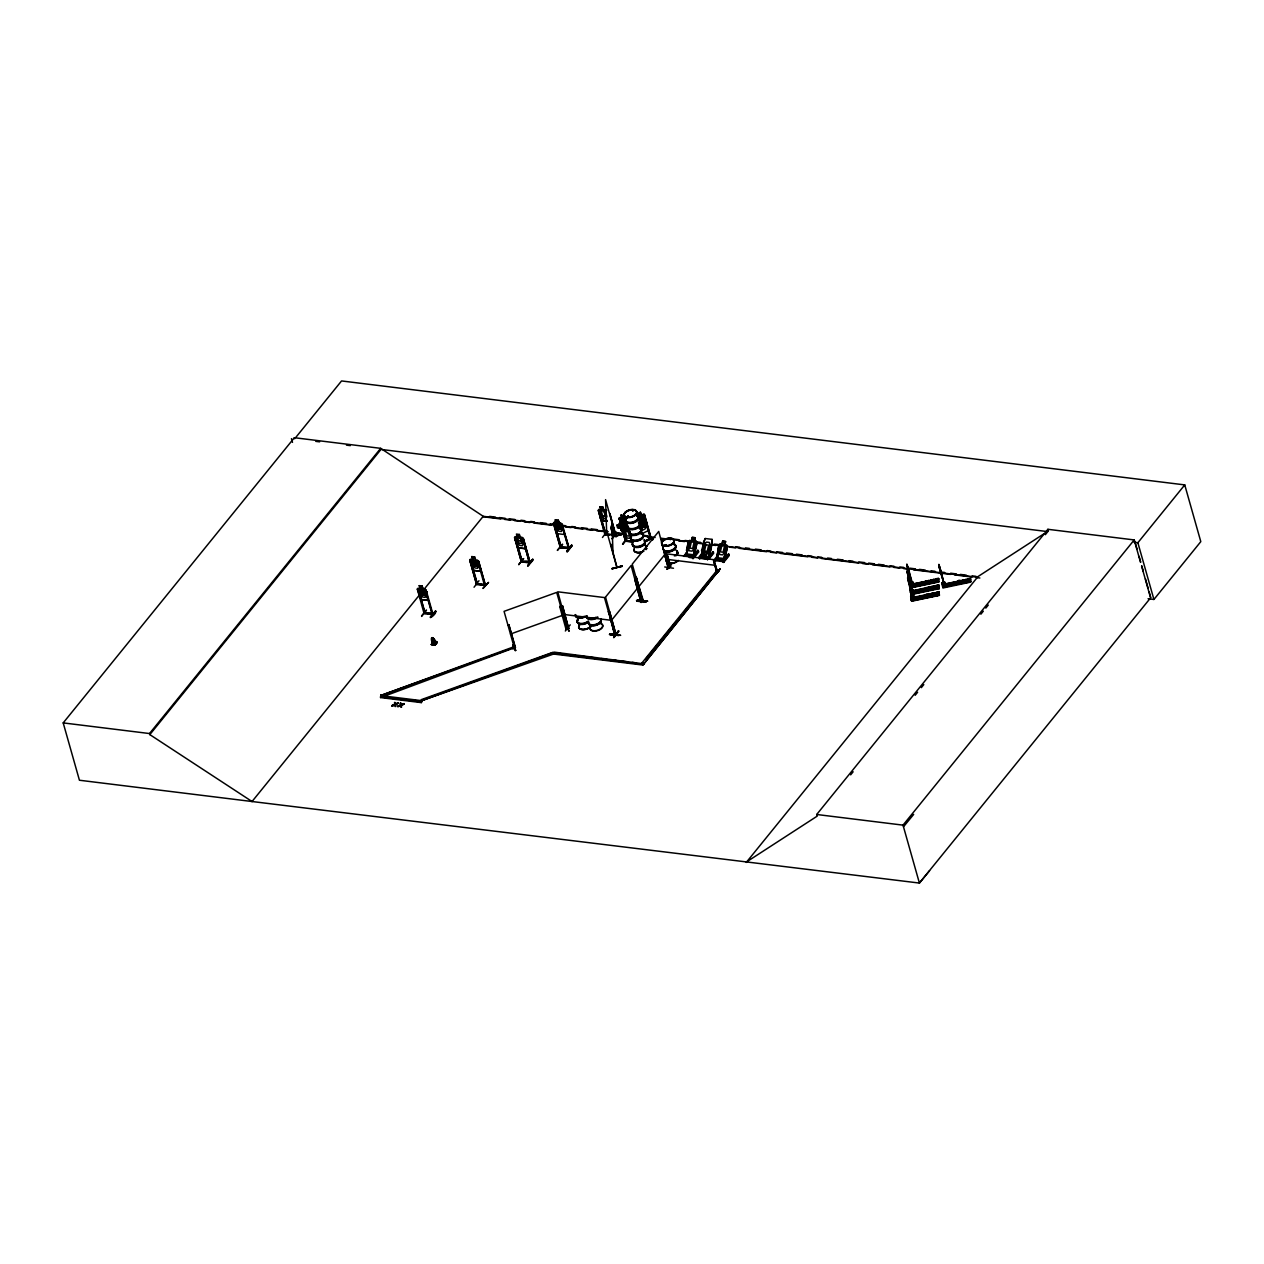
<?xml version="1.0" encoding="UTF-8"?>
<svg xmlns="http://www.w3.org/2000/svg" width="1264" height="1264" viewBox="0 0 1264 1264"><rect width="100%" height="100%" fill="white"/><g stroke="black" fill="none" stroke-linecap="round" stroke-linejoin="round"><path stroke-width="1.5" d="M418.542 590.888L417.736 590.778L418.716 590.667L424.973 613.625L424.862 612.471L424.072 613.467L417.31 589.087L417.957 588.218L424.83 589.056L426.094 590.241L427.99 600.384L421.07 599.531L417.31 589.087M425.241 613.372L418.716 590.667M424.293 613.23L433.22 614.32L432.225 613.372M476.528 584.442L485.518 585.516L478.629 561.105L470.382 559.209L469.734 560.094L476.591 584.474L469.734 560.094M477.476 583.478L476.528 583.336L476.955 584.142M479.009 562.796L478.203 562.701L484.523 585.422L485.297 584.41M484.523 585.422L484.507 584.316M476.844 584.189C504.383 587.144 460.997 581.709 484.333 584.632M560.189 547.612L561.374 547.454L554.849 524.781L553.869 524.892L554.849 524.781M561.263 547.454L560.189 546.506M906.999 564.313L907.22 566.161M909.148 576.337C903.728 559.525 911.186 589.372 907.315 571.059M910.096 583.257L910.981 585.042M910.27 590.462L910.538 590.636M939.073 587.839L911.107 593.511C907.347 590.32 914.662 586.701 914.014 593.448L913.588 591.742L910.775 592.563L911.297 594.238L939.089 588.155L911.202 594.033L911.075 591.11L938.757 585.011L935.945 585.595L936.071 588.518M910.854 597.351C910.048 594.001 912.403 605.535 911.297 597.698L939.184 592.105M911.297 596.513C914.141 597.287 909.985 595.85 911.186 597.287M911.771 583.62L911.423 583.099M939.263 566.73L939.01 564.455M941.98 582.736C944.066 589.782 941.317 581.14 942.217 583.842M942.344 583.415L945.124 582.42L942.296 583.02M651.181 538.006L650.533 539.317L650.928 537.895M567.82 628.524L557.756 591.805L605.693 597.714L615.931 634.433L609.596 611.507L608.663 611.381L614.557 634.686L615.015 633.264M634.718 579.244L641.101 602.549L631.131 565.498L604.634 598.188L614.904 634.733L615.457 634.054L614.652 634.575M637.625 517.734C642.159 524.528 642.823 508.207 641.527 519.536L644.45 521.89L641.085 520.436L640.216 523.912M647.895 530.643L648.227 527.42L648.037 530.738L640.974 534.166M646.346 525.192L646.536 521.953L646.441 525.255L639.394 528.684L646.441 525.255M474.916 563.128L471.772 560.268L474.506 563.681C471.598 566.667 475.343 568.626 475.311 564.376L478.629 567.299L475.738 563.855L476.702 560.868L474.648 562.733M480.747 568.61L480.462 571.328L473.637 570.317L471.899 567.52M525.397 546.016L525.208 548.781L525.508 546.048M564.297 531.765L564.123 534.498L557.203 533.645L555.56 530.69L557.298 533.503M623.989 521.305L626.043 519.204L625.064 522.222M426.489 610.228L421.528 615.947M474.047 587.239L478.977 580.761M562.67 544.326L557.329 550.425L562.259 544.342M518.809 564.739L523.312 558.625M523.723 558.609L518.777 564.36M565.324 630.989L570.222 624.843M602.47 537.484L606.973 531.417M512.789 645.319L515.696 650.407M622.931 544.105L626.517 539.459M925.943 582.356L928.013 581.993M928.313 588.74L927.112 589.545L926.212 588.676M928.187 582.056L926.986 581.235L926.117 582.641M928.487 588.787L927.286 587.965L926.291 589.261M609.833 513.342L615.931 536.71L616.074 535.272M616.832 566.825L610.828 544.089M627.292 516.897L627.355 517.118A6.557 3.571 -15.8 0 1 627.086 510.767A6.557 3.571 -15.8 0 1 636.756 511.967A6.557 3.571 -15.8 0 1 627.292 517.071L628.287 515.965M627.813 516.139L628.619 516.565M632.648 510.767L633.643 510.419L632.616 510.877M664.959 545.732L665.37 544.737L666.586 545.274M666.286 545.084L665.559 545.448M670.805 539.491L669.999 539.207M670.994 539.017L670.125 539.586M696.401 541.308L689.512 540.55L688.28 541.513L686.431 553.869L693.415 554.754L695.168 551.562L697.128 542.588L696.353 541.276L694.442 541.055L695.548 542.446L694.141 548.655L692.072 551.136L689.322 550.804L688.453 547.96L689.844 541.735L691.566 540.802L692.309 537.39L695.247 537.753L694.378 541.182L695.074 537.816M686.431 550.472L688.343 541.545M707.145 552.573L710.352 551.752L712.153 539.365L705.233 538.511L701.504 550.677L704.143 552.194M706.386 555.907L710.131 545.29L709.262 542.43L706.513 542.098L704.443 544.579L703.037 550.804L704.269 552.084L703.384 555.512L706.339 555.876M702.294 551.847L709.104 552.795L710.305 551.72L712.375 542.825M722.692 541.103L721.949 544.436L722.692 541.103L725.647 541.466L724.904 544.8L727.637 546.364L725.631 555.323L723.814 558.483L716.893 557.629L718.726 545.274L719.943 544.184L722.013 544.468L720.306 545.495L718.9 551.704L719.769 554.548L722.534 554.896L724.604 552.415L725.994 546.19L724.778 544.895L725.52 541.577L722.755 541.134M727.479 546.38L723.766 558.356M685.799 556.002L689.117 541.34L686.542 556.176M685.989 556.097L689.117 541.34M686.352 556.065L689.86 541.513M693.004 556.887L696.306 542.24L693.746 557.061M693.193 556.997L696.306 542.24M693.557 556.966L697.064 542.398M700.714 557.392L704.585 542.809L701.457 557.566M700.904 557.503L704.032 542.746M701.267 557.471L704.585 542.809M708.109 558.388L711.774 543.71L708.662 558.467M708.472 558.356L711.774 543.71M716.261 559.762L719.564 545.1L717.004 559.92M716.862 558.024L719.564 545.1M716.814 559.826L720.306 545.274M723.45 560.647L726.768 545.985M911.897 596.687L910.775 596.703M943.702 583.573L942.359 583.225M641.29 528.384L641.986 525.713M639.221 524.102L640.279 520.12L637.609 518.114M616.326 536.505L609.864 513.879M515.238 646.852L514.401 647.2M566.13 628.587C567.915 626.675 564.36 630.325 567.125 629.077L556.697 592.405L504.067 611.349L514.401 648.053L515.491 647.658L508.871 624.811L515.159 647.5M566.793 628.066L567.236 629.03L566.209 629.124M651.244 538.954L644.514 514.432L638.225 516.36M609.975 634.433C642.033 637.135 588.866 632.553 618.981 635.571M610.18 634.165L619.17 635.286M619.107 634.828L610.085 633.801M637.562 600.416C668.656 603.039 615.694 598.33 646.583 601.522M646.773 601.222L637.783 600.052M614.351 633.88L615.252 633.28M615.394 634.196L608.979 611.428L608.221 611.934M642.76 599.31L642.333 599.847M643.092 600.052L636.266 577.332L642.191 600.653L643.092 600.052L642.57 600.669L632.237 564.139L658.734 531.449L668.561 568.547M693.32 554.596L695.074 551.531M703.527 541.735L705.28 538.543M928.408 588.218L927.713 589.419M926.575 595.581L928.661 594.981M959.976 582.119C956.895 584.948 959.013 579.007 959.866 582.53M664.659 545.369L665.101 544.879M666.491 545.179L665.543 545.4M515.285 647.516L514.069 647.042L515.333 647.057M559.715 606.53L560.71 606.372L559.715 606.53L566.035 629.251L567.22 629.077M432.541 643.976C427.39 629.061 441.626 645.288 433.094 644.308L432.446 637.925L435.954 642.554M432.446 643.455L432.462 638.004M638.747 523.596L639.979 521.921L639.063 519.093L642.096 517.655L642.823 520.594L644.514 520.736L645.999 525.95L645.13 528.921L642.349 530.295M554.09 522.332L553.379 523.28L560.331 547.675L569.179 548.687L562.275 524.291L558.988 523.012L558.261 520.152L555.259 519.852C557.977 524.244 554.343 521.068 553.49 523.328M598.931 509.471L598.251 510.372L604.935 534.688L609.453 535.178M619.107 518.588L621.872 517.892M622.251 530.295L624.89 529.521M626.359 541.324L619.186 518.319L625.475 541.308C628.919 542.003 613.704 523.707 629.725 530.137L627.86 529.853M620.008 518.414L619.012 518.54L619.708 517.576L626.596 518.477M621.698 517.861L620.956 515.001L623.942 515.317L624.653 518.193L626.359 519.346M623.942 515.317L624.606 518.256L626.66 518.319M621.114 526.014L622.82 528.905L628.066 529.458M622.82 528.905L628.018 529.363M626.486 539.112L622.536 544.136L626.612 539.57M627.734 529.995L627.07 527.056L624.053 526.788L625.206 535.667L627.323 538.069L630.104 538.369L630.957 536.315L629.488 531.101M632.901 541.229L625.111 540.423M619.739 525.192L620.008 522.522L627.971 523.438M630.341 531.812L622.33 530.959L621.019 529.948L619.234 523.375M622.33 530.959L621.082 529.885M515.127 538.97L522.285 561.99L521.21 560.821M515.933 539.064L522.285 561.722M529.363 561.769C511.177 562.038 533.092 559.399 529.395 562.828L523.138 539.918L529.458 562.875M523.786 540.234L522.964 540.123M521.827 561.169L521.811 561.2M527.799 565.419C543.109 546.364 516.96 578.975 533.329 559.794M532.697 559.288L528.036 565.845M598.788 511.746L606.12 534.546L604.871 533.866M599.594 511.841L605.709 534.814M604.713 533.85L605.883 533.724M613.719 535.762L612.882 534.83M612.819 537.137L616.358 532.065L612.677 536.679L621.193 534.625L612.598 536.742M612.029 538.669L616.974 532.555L612.092 538.733M568.595 627.781C565.782 627.134 570.633 628.887 567.978 628.556L561.5 605.804L562.48 605.693L568.689 628.666L562.48 605.693M668.245 568.516L662.32 545.195M666.539 554.785L669.888 566.082M637.119 601.032L646.125 602.091L636.898 601.222M673.491 568.247L664.722 566.967M615.489 633.612L614.699 633.517M667.013 569.242L671.958 562.922M669.636 566.383L670.647 566.193L669.478 566.335M670.378 565.766L669.367 565.909M614.067 637.435C628.113 617.195 603.497 650.786 618.965 631.289M716.688 572.15L713.639 560.584L717.762 572.055L716.641 571.786M714.46 560.695L713.481 560.805M716.483 571.77L717.652 571.628M717.383 571.834L720.085 568.847L717.494 572.244M252.168 801.534L79.427 780.236L63.2 722.897L294.386 437.707L380.685 448.341L483.227 516.312L553.537 524.987M295.918 437.249L341.549 380.938L1184.747 484.902L1200.8 541.64L1153.921 599.468L1148.06 598.741M929.593 870.675L919.402 883.062L252.042 801.518L149.816 734.605L149.515 733.547L380.685 448.341M149.816 734.605L380.985 449.415L1047.809 531.623L1045.328 534.688M419.19 585.674L422.129 586.038L419.19 585.674L420.043 588.629L418.826 589.387L420.312 594.601L422.413 597.003L425.162 597.351L426.015 595.297L422.081 586.101M422.871 588.898L422.129 586.038M252.042 801.518L419.98 594.333M423.709 589.751L483.227 516.312M424.783 589.119L426.158 590.177L433.046 614.573L424.151 613.482L424.056 612.392M419.379 596.655L421.117 599.468L427.943 600.226M425.731 591.773L426.711 591.647L425.731 591.773L432.193 614.541L431.972 613.672M423.993 612.692L425.004 612.55M471.662 556.602L474.6 556.966L471.662 556.602L472.515 559.573L471.298 560.315L472.783 565.529L474.885 567.947L477.634 568.279L478.487 566.225L474.6 556.966M470.382 561.5L477.539 584.521L471.188 561.611M432.983 613.53L424.894 612.993L431.988 613.419M435.48 610.939C438.008 614.035 422.476 623.974 435.559 610.986M477.302 559.999L478.487 561.2M478.566 561.169L485.423 585.548M380.575 697.586L381.333 695.69L512.9 648.337L380.575 697.586L421.307 702.61L422.081 700.714L381.333 695.69L387.353 697.112M476.607 583.352L477.302 583.699M519.314 534.482L516.423 534.04L517.276 537.01L516.06 537.753L517.545 542.967L519.646 545.384L522.395 545.732L523.249 543.678L519.362 534.403M433.473 641.622C441.073 639.979 434.769 647.658 431.214 644.514L433.236 641.701M435.274 644.909L437.312 642.096M523.375 538.543L530.201 562.97L523.375 538.543L522.064 537.437L523.233 538.638M516.613 545.021L518.398 547.77L525.176 548.592M483.038 588.013L488.568 582.356L483.117 588.471M516.66 544.958L518.351 547.849M555.259 519.852L556.444 528.7L558.546 531.117L561.295 531.465L562.132 529.411L558.261 520.152M560.9 523.233L562.275 524.291M560.363 547.644L569.306 548.402L562.022 525.666L569.084 548.734M421.307 702.61L422.081 700.714M605.251 534.388L598.314 510.293L600.874 509.613L600.084 506.832L604.081 520.973M568.01 547.976C574.409 546.585 547.739 546.806 568.942 547.865M568.563 548.339L568.263 547.517M571.691 545.1L566.651 551.167L567.283 551.704L572.229 545.527L567.283 551.689M566.778 551.641L571.612 545.053M606.878 521.321L603.023 507.196L600.021 506.896M600.937 509.787L599.721 510.545L601.206 515.759L603.307 518.161L606.056 518.509L606.91 516.455L605.424 511.241C596.956 508.444 617.132 511.778 598.788 509.455M642.08 662.763L644.024 663.695L642.08 662.763L716.941 570.412L718.679 570.633L642.918 665.054L553.537 654.041L552.795 652.335L421.228 699.671L421.781 700.667L554.311 652.145L643.882 663.869M611.049 620.877L637.546 588.187M638.652 586.828L665.164 554.138M687 552.036L683.555 556.302L692.719 556.555L693.257 558.641L698.787 551.815L697.681 550.346L693.146 555.923L693.541 557.313L698.076 551.72L697.681 550.346M692.609 558.562L692.719 556.555M698.392 550.425L692.214 557.171M698.471 557.693L701.915 553.427M699.182 557.787L699.829 556.997L707.635 557.945L708.03 559.336L700.224 558.372L699.577 559.178M703.795 552.099L700.319 556.365L708.061 557.329L713.307 551.831L713.702 553.221L709.278 558.672M701.868 556.334L704.19 553.49M707.524 559.952L707.635 557.945M713.307 551.831L707.129 558.577M709.594 557.313L712.991 553.126L712.596 551.736M717.462 555.781L714.002 560.047L723.166 560.3L723.703 562.401L723.166 560.3M717.857 557.171L714.397 561.437L715.756 560.726L715.361 559.352M720.132 560.6L723.988 561.074L723.608 559.683L728.854 554.185L729.233 555.575L723.703 562.401M723.324 561.011L728.854 554.185M723.055 562.306L723.561 561.69L715.756 560.726M723.988 561.074L728.522 555.481L728.127 554.09M645.951 658.939L676.635 621.082M679.1 618.064L681.549 615.031M683.998 611.997L717.13 571.123L718.884 571.344M642.918 665.054L718.679 570.633M746.25 862.443L977.435 577.253L725.441 546.19M746.787 861.779L817.176 816.149L816.702 814.49L1047.888 529.3L1134.203 539.933L1140.539 562.354M850.656 774.848L853.137 771.783M915.136 695.295L917.617 692.245M921.33 687.648L923.81 684.598M980.864 614.225L983.329 611.16M985.809 608.11L988.29 605.045M1141.597 566.098L1150.588 597.856L919.402 883.062L903.017 825.139L1134.203 539.933M1153.921 599.468L1137.869 542.73L1184.747 484.902M903.491 826.782L913.667 814.395M619.297 523.501L620.008 522.522L627.971 523.517M926.085 581.993L927.871 581.487M926.386 588.74L927.934 588.171M642.539 600.084L636.266 577.332M641.101 601.964L641.275 601.095L640.421 601.743M614.715 633.311L615.773 633.343M628.571 516.549L627.924 516.17M628.65 516.834L627.513 517.213M666.397 545.337L665.417 545.653M720.022 544.342L718.821 545.321L716.893 557.629M668.419 567.125L669.114 567.868M977.973 576.574L1043.448 534.135M625.506 541.008L631.826 541.687M521.447 561.658L530.469 562.717M669.541 565.703L670.489 565.751M716.767 571.928L717.715 571.976M641.448 529.853L642.791 526.014L646.141 527.467L643.218 525.129L644.261 521.084L642.396 524.797L640.121 523.027L639.331 523.723M395.569 704.743L398.223 702.863L395.348 703.906L395.727 706.576M398.35 703.337L395.49 704.38L395.6 706.102M401.178 704.633L404.18 704.048L401.399 705.47L400.356 703.132L400.641 705.391L397.686 706.355L400.514 704.917L400.735 705.77L397.828 706.829M404.18 704.048L401.32 705.107L401.557 707.287M391.856 705.644L394.684 704.206L392.677 706.197L391.856 705.644L394.763 704.569L395 706.481M397.686 706.355L400.593 705.296L400.83 707.208M391.982 706.118L394.81 704.68L394.526 702.405M398.223 702.863L395.442 704.269L395.253 702.5M404.053 703.574L401.273 704.996L401.083 703.211M515.064 646.931L514.243 646.915M642.886 520.452L646.109 519.915M638.383 522.711L644.83 519.488M627.544 526.093L625.19 527.262L628.745 530.011L624.7 527.767L621.935 529.174L621.588 528.289L623.879 527.151L620.482 524.465L624.4 526.63L627.386 525.176A6.573 3.587 -15.8 0 0 634.591 528.241A6.573 3.587 -15.8 0 0 639.126 521.811M637.435 513.563L638.399 516.455L637.435 513.563L640.485 512.157L641.275 514.954M643.913 516.439L644.893 516.186L643.913 516.439L650.612 539.254M649.506 536.331L652.445 539.38M644.371 541.355L650.075 538.59M644.529 541.513L649.996 538.353M644.545 541.94L651.244 538.685M644.703 542.098L651.15 538.733M959.566 582.451L957.875 582.404L960.182 582.009M625.601 541.024L622.931 531.559M530.153 562.938L521.274 561.895M613.862 535.762L611.191 526.251M568.689 628.619L568.089 628.303M716.862 571.944L713.639 560.584M560.458 547.375L553.553 523.249M508.965 624.985L508.081 625.317M566.272 626.201L569.179 631.289L566.24 626.154M510.498 634.038L563.128 615.11M510.703 648.732L380.985 695.405L512.347 647.342L513.105 649.048M423.282 699.719L551.136 653.709M553.537 654.041L421.781 700.667M927.334 582.451L926.228 582.514M906.92 564.518L908.642 568.942M907.094 566.651L906.794 564.36L907.331 565.055M907.125 565.103L908.31 568.168M909.227 574.172L908.073 570.111L909.195 574.709M939.073 565.229L940.147 568.247L938.883 564.645M908.642 569.653L912.434 585.516M907.505 573.793L907.157 571.123M941.364 574.788L939.152 567.173L944.603 585.595L941.522 575.057M908.5 574.867L909.748 578.928L909.148 577.19M907.915 580.002L907.599 577.711L913.24 598.867L909.796 588.108M944.382 585.643L941.19 572.355L944.603 585.595M908.026 580.413L908.879 583.462M909.069 581.851L909.669 583.81M909.495 581.44L912.94 592.216M910.349 582.894L913.177 582.309L913.588 583.778M910.364 583.115L913.177 582.309M912.561 583.526L909.227 572.229M913.177 582.53L913.509 583.715L910.696 584.3L910.996 587.855L938.804 581.993L938.678 580.903L910.996 587.476L938.789 581.677L938.457 578.264L935.644 578.849L935.85 582.072L938.789 581.677M925.611 580.95L925.817 584.173L925.611 580.95L928.519 580.65M933.748 579.244C936.513 583.131 928.661 584.774 930.936 579.844L933.843 579.544M912.687 584.189L938.631 578.707L910.744 584.379L910.996 587.491M910.728 585.09L938.646 579.07L912.671 584.758M909.653 584.726L913.035 598.915M913.509 583.715L913.714 586.701L913.287 584.995L910.475 585.817L936.829 580.034M925.738 583.873L928.645 583.573L928.424 580.366M910.475 585.58L910.902 587.286L938.789 581.472M912.64 590.304L909.527 578.959M925.912 587.697L926.117 590.904L925.912 587.697L928.819 587.397M931.363 589.498L931.236 586.575L934.143 586.291M957.685 584L957.559 581.077C962.299 577.269 960.103 588.202 960.387 580.476M963.026 582.894L962.884 579.955L965.791 579.67M967.718 581.898L967.592 578.975L970.42 578.391L970.562 579.386M912.94 590.92L938.947 585.501M942.786 584.695L970.499 578.691L942.644 584.426L942.754 586.891L970.72 581.219M910.57 589.293L911.028 591.836L938.868 585.864M970.626 579.449L942.802 585.011M912.971 591.489L937.098 586.37M944.619 584.869L968.761 579.749M937.13 586.765L910.775 592.563M945.124 582.42L945.677 586.828L945.251 585.121L942.423 585.706L968.777 580.16M911.075 592.721L910.333 589.34M944.729 586.654L970.547 581.314L970.752 582.119L942.96 587.981L942.423 585.706M939.12 588.771L938.899 587.934L911.17 593.464L911.297 594.586L939.105 588.724L938.978 587.649M910.87 595.96L911.581 598.441M910.949 596.292L913.777 595.707L914.188 597.177M910.965 596.513L913.777 595.707M913.161 596.924L909.827 585.627M926.212 594.349L926.417 597.572L926.212 594.349L929.119 594.048M931.663 596.166L931.536 593.243L934.444 592.942M936.371 595.186L936.245 592.263L939.057 591.663L939.278 593.085M911.455 598.283L937.382 592.5M911.486 598.899L939.247 592.468M911.328 598.488L937.398 593.021M937.43 593.432L911.075 598.994L913.888 598.393L914.22 599.578M911.376 599.389L910.633 596.008M939.278 594.301L911.407 600.163L911.597 601.253L939.405 595.391L939.373 594.459M911.518 600.321L939.405 595.075L911.549 600.89M939.057 591.663L939.278 594.886L911.502 600.7L911.439 597.983M612.519 536.268L621.209 534.941M616.674 566.556L616.895 566.857M622.093 565.861L611.981 568.8L622.109 565.94M611.95 568.452L622.236 566.335M611.966 568.784L622.204 566.304M927.349 595.976C929.877 592.595 924.727 597.998 928.708 594.886M649.111 536.457L652.493 539.839M626.028 540.55L632.995 541.34M717.352 572.308L713.939 559.683L666.017 553.774L669.62 566.414M432.43 614.225L425.889 591.552M432.952 614.62L432.604 613.751M435.401 642.223L432.778 637.72M626.976 526.63L624.195 526.345L622.062 523.944L620.592 518.73L621.825 517.956L621.082 515.096M633.422 541.292L626.186 540.739L633.248 541.498M625.443 541.229L633.422 542.098M624.163 526.898L626.991 527.135M625.996 524.655L620.466 524.007L619.866 525.287L616.721 524.908L617.511 527.704L627.529 530.043M617.638 527.562L620.608 527.894L621.019 529.948M613.798 534.64L605.772 534.182L613.514 534.893M605.203 534.451L606.025 534.546M672.021 563.159L666.981 569.069M720.132 569.084L715.203 574.994M561.5 605.804L562.306 605.914M608.6 611.618L609.422 611.713M615.141 634.022L616.105 634.212M315.779 441.373L319.618 441.847M346.462 445.149L350.302 445.623M1133.95 542.24L1137.869 542.73M600.147 506.99L602.96 507.275M601.206 510.719L603.955 511.067L605.424 516.281L602.675 515.933M607.21 521.274L602.012 520.61L600.274 517.813L601.948 520.721L607.162 521.337M695.247 537.753L692.309 537.39L691.55 540.708L689.544 540.471M554.106 522.49L560.9 523.328M719.959 544.31L726.863 545.068M489.626 516.376L495.488 517.102M499.391 517.576L505.252 518.303M509.155 518.777L515.017 519.504M520.879 520.231L524.781 520.705M530.643 521.432L534.561 521.906M540.407 522.632L546.269 523.359M550.188 523.833L554.09 524.323M561.895 525.287L565.814 525.761M571.676 526.488L575.578 526.962M581.44 527.688L587.302 528.415M591.204 528.889L597.066 529.616M602.928 530.343L606.831 530.817M643.945 535.399L647.847 535.873M673.238 539.017L679.1 539.728M684.962 540.455L688.864 540.929M696.685 541.893L700.588 542.382M714.271 544.073L720.132 544.784M735.759 546.712L739.661 547.201M745.523 547.928L749.426 548.402M755.287 549.129L761.149 549.84M767.011 550.567L770.914 551.057M776.775 551.768L782.637 552.494M786.54 552.984L792.402 553.695M796.304 554.185L802.166 554.912M808.028 555.623L811.93 556.113M817.792 556.824L821.695 557.313M827.557 558.04L831.475 558.514M837.321 559.241L843.183 559.968M849.045 560.679L852.963 561.169M858.809 561.895L864.671 562.606M868.589 563.096L874.435 563.823M878.354 564.297L884.215 565.024M890.077 565.735L893.98 566.225M899.842 566.951L903.744 567.425M909.606 568.152L915.468 568.879M919.37 569.353L925.232 570.08M931.094 570.807L934.997 571.281M940.858 572.007L944.761 572.481M950.623 573.208L956.485 573.935M960.387 574.409L966.249 575.136M972.111 575.863L976.013 576.337M561.358 525.95L608.237 531.733M612.139 532.207L623.863 533.661M643.408 536.062L655.115 537.516M660.977 538.243L668.798 539.191M672.701 539.681L690.286 541.845M696.148 542.572L703.953 543.536M711.774 544.5L719.579 545.463M483.101 516.755L500.702 518.935M504.62 519.409L510.482 520.136M514.401 520.626L520.262 521.337M524.165 521.827L530.043 522.553M533.945 523.027L551.546 525.208M565.245 526.883L571.107 527.609M575.025 528.099L582.846 529.063M586.749 529.537L592.626 530.264M596.529 530.754L602.407 531.465M616.089 533.155L623.91 534.119M647.389 537.01L653.251 537.737M661.072 538.701L664.99 539.191M678.673 540.866L684.551 541.592M698.234 543.283L704.095 544.01M711.932 544.974L715.835 545.448M729.533 547.138L735.395 547.865M739.298 548.355L766.679 551.72M770.598 552.21L776.459 552.937M780.378 553.411L807.759 556.792M811.662 557.266L817.539 557.993M821.442 558.483L858.604 563.049M862.522 563.539L868.384 564.265M872.302 564.739L889.903 566.92M893.806 567.394L899.684 568.121M903.586 568.595L909.464 569.321M913.366 569.811L950.528 574.393M954.446 574.867L972.048 577.048M975.95 577.522L979.869 578.011M703.511 555.417L706.323 555.781M685.404 554.975L693.146 555.923M715.866 558.72L723.608 559.683M689.212 557.456L693.114 557.945M522.064 537.437L515.191 536.584L514.48 537.532L521.416 561.959L514.653 537.516M515.222 540.186L524.07 541.261M667.629 559.446L715.55 565.356M518.287 547.928L525.287 548.702M480.525 571.265L473.542 570.475L471.993 567.52M564.186 614.509L612.108 620.419M426.142 610.228L421.67 616.421M558.388 653.33L566.161 654.278M570.048 654.768L575.878 655.479M579.765 655.953L585.595 656.68M589.482 657.154L595.312 657.88M601.143 658.591L606.973 659.318M610.86 659.792L616.69 660.519M620.561 660.993L626.391 661.704M632.221 662.431L636.108 662.905M553.348 653.33L642.712 664.343M431.214 644.514L435.037 644.988M393.183 697.839L397.054 698.313M402.884 699.024L406.755 699.498M412.57 700.224L418.4 700.935M380.369 696.875L421.117 701.899M401.209 703.685L400.356 703.132M816.702 814.49L903.017 825.139M63.2 722.897L149.515 733.547M614.983 634.37L608.663 611.381M613.056 535.636L610.907 528.036M727.511 546.159L724.193 560.821M638.636 523.328L640.769 524.829L643.581 523.47L644.45 520.499L642.981 515.285L641.211 515.096L640.374 512.252M644.514 514.432L643.218 514.006M649.459 536.299L652.998 539.602M623.816 522.064L621.051 518.682L624.226 521.495M942.233 582.672L942.012 583.478M942.928 587.033L970.736 581.74L970.42 578.391M939.089 588.424L938.757 585.011M911.107 593.511L911.139 591.299M436.048 643.076L433.015 637.862L435.669 643.645M515.807 650.502L512.742 644.956L515.254 650.707M380.78 694.694L381.538 696.401M940.053 568.342L941.19 572.355M603.797 510.056L602.896 507.338M908.247 568.484L909.448 572.181M432.825 638.036L434.911 644.119M939.278 565.182L938.804 564.502L939.373 567.125M909.037 582.372L910.048 585.58M909.827 587.57L909.037 584.331M909.353 574.978L912.64 585.469M909.653 581.724L912.734 592.263L912.861 590.256M1134.851 541.355L1136.984 548.86M1139.101 556.365L1140.697 561.99M1141.755 565.735L1143.351 571.375M1145.468 578.865L1148.123 588.25M1149.181 591.994L1150.777 597.619M1047.888 529.3L1048.362 530.959M965.838 582.293L965.712 579.37M934.191 588.913L934.064 585.99M934.491 595.581L934.349 592.642M928.866 590.019L928.724 587.096M929.166 596.687L929.024 593.764M907.204 567.046L908.279 570.064M913.904 598.63L914.314 600.1L914.109 597.114M907.726 578.501L908.8 581.519M714.713 560.142L715.108 561.532M708.061 557.329L708.456 558.72M699.829 556.997L700.224 558.372M667.345 554.88L670.647 566.24M667.171 555.086L670.489 566.446M644.735 516.028L651.276 538.97M619.186 518.319L620.245 522.111M615.931 536.71L605.582 499.628L606.594 530.896L616.911 567.441M611.365 526.029L614.13 535.509L613.214 535.399L611.081 527.831M562.022 525.666L568.452 548.371M554.675 525.002L561.2 547.707M294.386 437.707L294.686 438.766M291.447 438.64L292.505 442.384M940.59 569.764L941.001 571.454M909.322 580.239L908.595 576.811M909.116 579.433L908.737 577.664M432.62 637.767L433.268 640.864M432.683 638.067L433.963 644.356M970.626 581.029L942.849 587.412L942.723 584.489L942.833 585.627M938.552 578.564L938.678 579.686M938.852 585.295L938.978 586.433M911.044 591.11L911.17 592.2M432.541 638.067L433.094 644.308M712.059 539.475L712.217 542.793M945.472 583.826L945.583 586.306M910.27 582.562L910.317 583.447M611.997 522.332L613.008 553.585M676.825 551.531A6.573 3.571 -15.8 0 1 676.935 555.18M668.245 558.309A6.573 3.571 -15.8 0 1 665.749 553.806M676.809 551.12A6.668 3.634 -15.8 0 1 675.924 555.812M668.103 558.009A6.668 3.634 -15.8 0 1 664.943 554.454M661.404 543.22A6.573 3.571 -15.8 0 1 670.378 538.053A6.573 3.571 -15.8 0 1 671.99 543.868A6.573 3.571 -15.8 0 1 661.641 544.12M677.33 561.026A6.573 3.571 -15.8 0 1 669.636 563.191A6.573 3.571 -15.8 0 1 666.523 559.699M661.736 542.777A6.573 3.571 -15.8 0 1 671.516 538.717A6.573 3.571 -15.8 0 1 671.705 544.689A6.573 3.571 -15.8 0 1 661.799 544.673M678.42 560.41A6.573 3.571 -15.8 0 1 670.489 563.602A6.573 3.571 -15.8 0 1 666.618 560.047M661.625 542.446A6.589 3.587 -15.8 0 1 671.437 538.369A6.589 3.587 -15.8 0 1 671.626 544.373A6.589 3.587 -15.8 0 1 661.688 544.342M676.714 550.788A6.668 3.634 -15.8 0 1 675.829 555.481M668.008 557.677A6.668 3.634 -15.8 0 1 664.848 554.122M677.204 551.23A6.573 3.587 -15.8 0 1 674.36 555.955M667.945 557.266A6.573 3.587 -15.8 0 1 664.643 554.754M675.497 549.919A6.573 3.587 -15.8 0 1 676.54 550.472M674.755 544.215A6.573 3.571 -15.8 0 1 671.832 550.045A6.573 3.571 -15.8 0 1 663.126 549.382M675.734 546.016A6.573 3.587 -15.8 0 1 672.132 551.104A6.573 3.587 -15.8 0 1 664.09 551.199M674.012 544.705A6.573 3.587 -15.8 0 1 675.055 545.258M673.981 544.294A6.668 3.634 -15.8 0 1 673.522 549.998A6.668 3.634 -15.8 0 1 663.9 550.867M673.886 543.978A6.668 3.634 -15.8 0 1 673.428 549.666A6.668 3.634 -15.8 0 1 663.821 550.551M639.394 522.459A6.668 3.634 -15.8 0 1 634.797 528.968A6.668 3.634 -15.8 0 1 627.529 525.792M639.41 522.869A6.573 3.571 -15.8 0 1 634.876 529.284A6.573 3.571 -15.8 0 1 627.718 526.156M639.742 527.214A6.573 3.571 -15.8 0 1 637.088 533.898A6.557 3.571 -15.8 0 1 629.124 531.054A6.573 3.571 -15.8 0 0 637.088 533.898A6.557 3.571 -15.8 0 0 639.742 527.23M639.805 527.341A6.589 3.587 -15.8 0 1 637.135 534.056A6.589 3.587 -15.8 0 1 629.124 531.18M639.853 527.578A6.573 3.571 -15.8 0 1 637.182 534.277A6.573 3.571 -15.8 0 1 629.219 531.417M636.566 515.633A6.668 3.634 -15.8 0 1 637.103 520.563A6.668 3.634 -15.8 0 1 628.429 523.012A6.668 3.634 -15.8 0 1 626.375 518.509M636.598 516.06A6.573 3.587 -15.8 0 1 637.135 520.91A6.573 3.587 -15.8 0 1 628.587 523.312A6.573 3.587 -15.8 0 1 626.549 518.872M639.3 522.143A6.668 3.634 -15.8 0 1 634.702 528.652A6.668 3.634 -15.8 0 1 627.434 525.476M636.471 515.317A6.668 3.634 -15.8 0 1 637.009 520.247A6.668 3.634 -15.8 0 1 628.334 522.68A6.668 3.634 -15.8 0 1 626.28 518.177M636.298 515.017A6.573 3.571 -15.8 0 1 636.835 519.852A6.573 3.571 -15.8 0 1 628.287 522.253A6.573 3.571 -15.8 0 1 626.265 517.829M644.435 540.313A6.668 3.634 -15.8 0 1 639.837 546.822A6.668 3.634 -15.8 0 1 632.569 543.646M646.568 548.244A6.573 3.571 -15.8 0 1 645.951 549.255M643.66 551.072A6.573 3.571 -15.8 0 1 636.566 552.257A6.573 3.571 -15.8 0 1 634.165 548.892M646.504 546.364A6.573 3.571 -15.8 0 0 644.798 545.068A6.589 3.587 -15.8 0 1 646.568 546.49M641.717 529.442A6.573 3.571 -15.8 0 1 635.697 535.304A6.573 3.571 -15.8 0 1 629.377 531.97M640.011 528.147A6.573 3.571 -15.8 0 1 641.053 528.684M646.631 548.386A6.589 3.587 -15.8 0 1 646.015 549.398M643.708 551.215A6.589 3.587 -15.8 0 1 636.598 552.415A6.589 3.587 -15.8 0 1 634.18 549.034M646.678 548.623A6.573 3.571 -15.8 0 1 646.062 549.635M642.238 552.131A6.573 3.571 -15.8 0 1 634.259 549.255M644.909 545.432A6.573 3.571 -15.8 0 1 646.615 546.727M641.606 533.487A6.668 3.634 -15.8 0 1 642.159 538.417A6.668 3.634 -15.8 0 1 633.485 540.85A6.668 3.634 -15.8 0 1 631.415 536.347M644.166 539.665A6.573 3.587 -15.8 0 1 639.631 546.08A6.573 3.587 -15.8 0 1 632.474 542.951M642.697 534.451A6.573 3.587 -15.8 0 1 637.325 541.071A6.573 3.587 -15.8 0 1 631.605 536.726M644.356 539.981A6.668 3.634 -15.8 0 1 639.758 546.49A6.668 3.634 -15.8 0 1 632.49 543.315M641.527 533.171A6.668 3.634 -15.8 0 1 642.065 538.101A6.668 3.634 -15.8 0 1 633.39 540.534A6.668 3.634 -15.8 0 1 631.336 536.031M641.354 532.855A6.573 3.571 -15.8 0 1 641.891 537.706A6.573 3.571 -15.8 0 1 633.343 540.107A6.573 3.571 -15.8 0 1 631.321 535.683M644.45 540.723A6.573 3.571 -15.8 0 1 640.753 546.87A6.573 3.571 -15.8 0 1 632.585 544.989M600.89 623.752A6.573 3.571 -15.8 0 1 601.427 628.603A6.573 3.571 -15.8 0 1 592.879 631.005A6.573 3.571 -15.8 0 1 590.857 626.565M601.095 619.787A6.573 3.571 -15.8 0 1 595.075 625.648A6.573 3.571 -15.8 0 1 588.755 622.315M600.779 623.389A6.573 3.571 -15.8 0 1 601.316 628.224A6.573 3.571 -15.8 0 1 592.769 630.625A6.573 3.571 -15.8 0 1 590.746 626.201A6.573 3.571 -15.8 0 1 582.025 629.314A6.573 3.571 -15.8 0 1 579.512 624.811A6.589 3.587 -15.8 0 0 582.04 629.472A6.589 3.587 -15.8 0 0 590.762 626.328M597.761 617.053A6.668 3.634 -15.8 0 1 589.94 619.249A6.668 3.634 -15.8 0 1 586.78 615.694M600.827 618.728A6.573 3.587 -15.8 0 1 594.775 624.606A6.573 3.587 -15.8 0 1 588.439 621.272M597.809 617.385A6.573 3.587 -15.8 0 1 590.083 619.565A6.573 3.587 -15.8 0 1 586.97 616.058M601 619.06A6.668 3.634 -15.8 0 1 594.886 625.016A6.668 3.634 -15.8 0 1 588.471 621.635M596.197 617.195A6.573 3.571 -15.8 0 1 586.496 615.995A6.573 3.587 -15.8 0 1 578.849 618.175A6.573 3.587 -15.8 0 1 575.736 614.667M601.095 619.392A6.668 3.634 -15.8 0 1 595.818 625.143A6.668 3.634 -15.8 0 1 588.36 622.962M596.339 617.59A6.668 3.634 -15.8 0 1 586.496 616.374M588.329 622.267A6.573 3.571 -15.8 0 1 579.939 624.305A6.573 3.571 -15.8 0 1 578.138 619.929M588.297 621.935A6.668 3.634 -15.8 0 1 579.765 624.005A6.668 3.634 -15.8 0 1 577.948 619.55M590.809 626.565A6.573 3.571 -15.8 0 1 582.119 629.693A6.573 3.571 -15.8 0 1 579.623 625.174M588.044 621.224A6.573 3.587 -15.8 0 1 580.334 623.389A6.573 3.587 -15.8 0 1 577.221 619.881M588.202 621.604A6.668 3.634 -15.8 0 1 580.397 623.8A6.668 3.634 -15.8 0 1 577.237 620.261M583.431 616.484A6.573 3.571 -15.8 0 1 575.262 614.604M585.2 616.532A6.668 3.634 -15.8 0 1 575.357 615.315M585.106 616.216A6.668 3.634 -15.8 0 1 575.262 614.999M419.3 589.324L422.034 592.753C419.158 595.755 422.95 597.714 422.84 593.448L426.158 596.466L423.266 592.911C426 590.035 422.682 588.171 422.445 592.184L419.3 589.324M555.417 523.438L558.167 526.867C555.054 529.869 559.194 531.844 558.972 527.546L562.29 530.58L559.399 527.025C562.29 524.197 558.593 522.206 558.577 526.298L555.417 523.438M691.313 541.924L689.923 548.134L692.672 548.481L694.078 542.256L691.313 541.924M692.688 538.085L692.435 539.207L694.205 539.428L694.457 538.306L692.688 538.085M705.912 544.768L704.506 550.978L707.271 551.325L708.662 545.1L705.912 544.768M704.38 553.822L704.127 554.928L705.897 555.149L706.149 554.027L704.38 553.822M721.776 545.669L720.369 551.894L723.119 552.226L724.525 546.016L721.776 545.669M723.134 541.845L722.882 542.951L724.651 543.172L724.904 542.066L723.134 541.845M435.653 611.286L430.708 617.464L435.685 611.334M641.606 518.461L639.821 519.346L640.074 520.278L641.875 519.393L641.606 518.461M643.028 521.479L640.248 522.854L641.717 528.068L644.498 526.693L643.028 521.479M640.042 513.01L638.241 513.879L638.51 514.811L640.311 513.942L640.042 513.01M641.464 516.028L638.668 517.387L640.137 522.601L642.949 521.242L641.464 516.028M623.452 515.886L621.651 515.68L623.705 516.818L623.452 515.886M624.874 519.188L622.078 518.888L623.563 524.102L626.344 524.402L624.874 519.188M626.581 527.609L624.795 527.42L626.849 528.542L626.581 527.609M628.003 530.927L625.222 530.611L626.691 535.825L629.472 536.141L628.003 530.927M626.391 526.045L620.861 525.413L621.604 528.02L627.134 528.652L626.391 526.045M618.523 525.587L617.527 525.476L618.997 527.262L618.523 525.587M602.533 507.749L600.779 507.528L602.802 508.665L602.533 507.749M557.772 520.705L556.002 520.484L558.04 521.621L557.772 520.705M559.194 524.023L556.444 523.675L557.914 528.889L560.663 529.221L559.194 524.023M518.872 534.956L517.102 534.735L519.141 535.889L518.872 534.956M520.294 538.274L517.545 537.943L519.014 543.157L521.763 543.488L520.294 538.274M474.111 557.519L472.357 557.298L474.379 558.451L474.111 557.519M475.533 560.837L472.783 560.505L474.253 565.719L477.002 566.051L475.533 560.837M421.639 586.591L419.885 586.37L421.907 587.507L421.639 586.591M423.061 589.909L420.264 589.545L421.781 594.775L424.53 595.107L423.061 589.909M627.434 517.592A6.557 3.571 -15.8 0 0 636.898 512.489A6.557 3.571 -15.8 0 0 627.228 511.288A6.557 3.571 -15.8 0 0 627.434 517.592M627.339 517.324A6.589 3.587 -15.8 0 0 636.851 512.173A6.589 3.587 -15.8 0 0 627.134 510.972A6.589 3.587 -15.8 0 0 627.339 517.324"/></g></svg>
